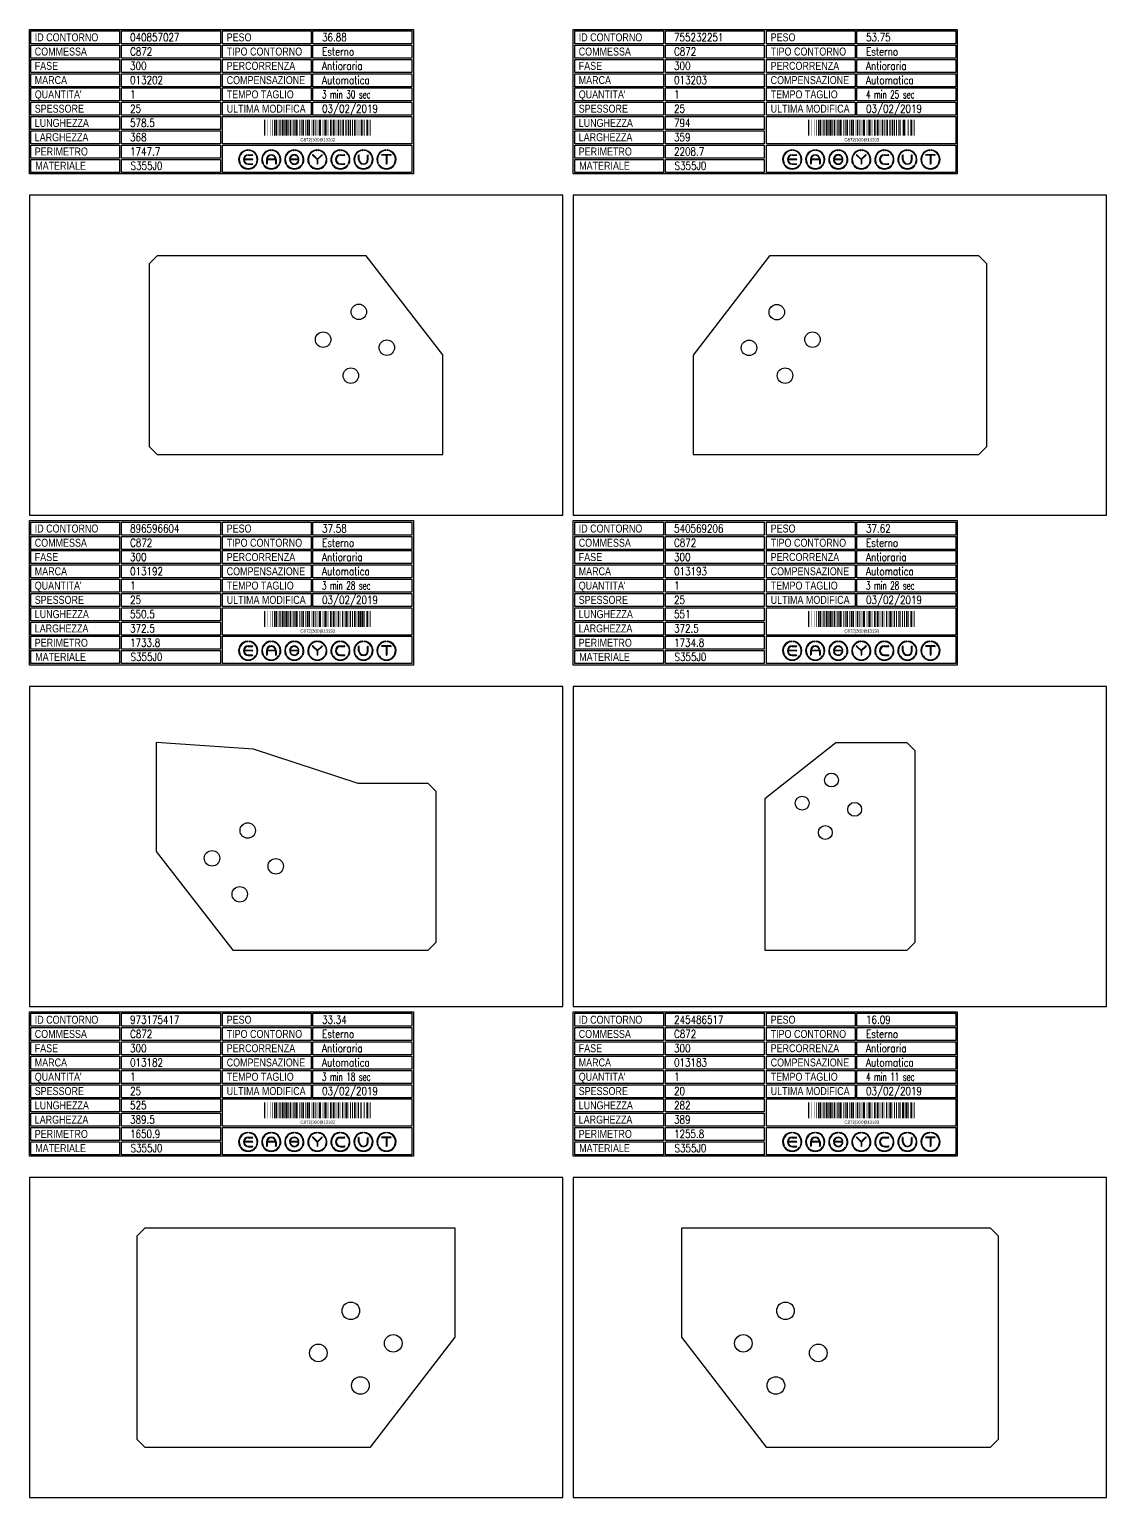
# Model space of a CAD drawing. Header units: millimetres. Extents: x 10000 to 53102, y 10000 to 35064.
# Drawn here: x 15100 to 17120, y 23412 to 26165 of the extents above; entities that cross this region are included whole.
import ezdxf
from ezdxf.enums import TextEntityAlignment as Align

# ---------------------------------------------------------------- set-up
doc = ezdxf.new("R2010")
doc.units = ezdxf.units.MM
doc.styles.add('EasyCutStyle', font='romans.shx', dxfattribs={"width": 0.8})
doc.styles.add('EasyCutStyle1', font='arial.ttf', dxfattribs={"width": 0.8})

# ---------------------------------------------------------------- blocks, each defined once
blk = doc.blocks.new('BlockShape01')
at = {"color": 253}
blk.add_lwpolyline([(0, 0), (720, 0), (720, -271), (0, -271)], close=True, dxfattribs=at)
at = {"color": 2}
for points in [[(3, -2.9), (169.3, -2.9), (169.3, -27.3), (3, -27.3)], [(3, -2.9), (169.3, -2.9), (169.3, -27.3), (3, -27.3)], [(361.9, -2.9), (528.3, -2.9), (528.3, -27.3), (361.9, -27.3)], [(3, -29.6), (169.3, -29.6), (169.3, -54), (3, -54)], [(361.9, -29.6), (528.3, -29.6), (528.3, -54), (361.9, -54)], [(3, -56.4), (169.3, -56.4), (169.3, -80.8), (3, -80.8)], [(361.9, -56.4), (528.3, -56.4), (528.3, -80.8), (361.9, -80.8)], [(3, -83.1), (169.3, -83.1), (169.3, -107.6), (3, -107.6)], [(3, -109.9), (169.3, -109.9), (169.3, -134.3), (3, -134.3)], [(361.9, -83.1), (528.3, -83.1), (528.3, -107.6), (361.9, -107.6)], [(361.9, -109.9), (528.3, -109.9), (528.3, -134.3), (361.9, -134.3)], [(3, -136.7), (169.3, -136.7), (169.3, -161.1), (3, -161.1)], [(361.9, -136.7), (528.3, -136.7), (528.3, -161.1), (361.9, -161.1)], [(3, -163.4), (169.3, -163.4), (169.3, -187.9), (3, -187.9)], [(3, -190.2), (169.3, -190.2), (169.3, -214.6), (3, -214.6)], [(3, -217), (169.3, -217), (169.3, -241.4), (3, -241.4)], [(3, -243.7), (169.3, -243.7), (169.3, -268.1), (3, -268.1)]]:
    blk.add_lwpolyline(points, close=True, dxfattribs=at)
at = {"color": 1}
for points in [[(172.7, -2.9), (358.1, -2.9), (358.1, -27.3), (172.7, -27.3)], [(531.6, -2.9), (717, -2.9), (717, -27.3), (531.6, -27.3)], [(172.7, -29.6), (358.1, -29.6), (358.1, -54), (172.7, -54)], [(531.6, -29.6), (717, -29.6), (717, -54), (531.6, -54)], [(172.7, -56.4), (358.1, -56.4), (358.1, -80.8), (172.7, -80.8)], [(531.6, -56.4), (717, -56.4), (717, -80.8), (531.6, -80.8)], [(172.7, -83.1), (358.1, -83.1), (358.1, -107.6), (172.7, -107.6)], [(172.7, -109.9), (358.1, -109.9), (358.1, -134.3), (172.7, -134.3)], [(531.6, -83.1), (717, -83.1), (717, -107.6), (531.6, -107.6)], [(531.6, -109.9), (717, -109.9), (717, -134.3), (531.6, -134.3)], [(172.7, -136.7), (358.1, -136.7), (358.1, -161.1), (172.7, -161.1)], [(531.6, -136.7), (717, -136.7), (717, -161.1), (531.6, -161.1)], [(172.7, -163.4), (358.1, -163.4), (358.1, -187.9), (172.7, -187.9)], [(361.9, -163.4), (717, -163.4), (717, -214.6), (361.9, -214.6)], [(172.7, -190.2), (358.1, -190.2), (358.1, -214.6), (172.7, -214.6)], [(172.7, -217), (358.1, -217), (358.1, -241.4), (172.7, -241.4)], [(361.9, -217), (717, -217), (717, -268.1), (361.9, -268.1)], [(172.7, -243.7), (358.1, -243.7), (358.1, -268.1), (172.7, -268.1)]]:
    blk.add_lwpolyline(points, close=True, dxfattribs=at)
at = {"color": 161, "style": 'EasyCutStyle1', "width": 0.8}
for s, p in [('ID CONTORNO', (10.1, -22.4)), ('PESO', (370, -22.4)), ('COMMESSA', (10.1, -49.1)), ('TIPO CONTORNO', (370, -49.1)), ('FASE', (10.1, -75.9)), ('PERCORRENZA', (370, -75.9)), ('MARCA', (10.1, -102.6)), ('COMPENSAZIONE', (370, -102.6)), ("QUANTITA'", (10.1, -129.4)), ('TEMPO TAGLIO', (370, -129.4)), ('SPESSORE', (10.1, -156.2)), ('ULTIMA MODIFICA', (370, -156.2)), ('LUNGHEZZA', (10.1, -182.9)), ('LARGHEZZA', (10.1, -209.7)), ('PERIMETRO', (10.1, -236.5)), ('MATERIALE', (11, -263.2))]:
    blk.add_text(s, height=15, dxfattribs=at).set_placement(p)
at = {"style": 'EasyCutStyle'}
for tag, p, width in [('IDSHAPE', (188.9, -22.4), 0.8), ('WEIGTHSHAPE', (548.8, -22.4), 0.8), ('ORDERSHAPE', (188.9, -49.1), 0.8), ('TYPESHAPE', (548.8, -49.1), 0.8), ('PHASESHAPE', (188.9, -75.9), 0.8), ('JOUSHAPE', (548.8, -75.9), 0.8), ('MKSHAPE', (188.9, -102.6), 0.8), ('COMPSHAPE', (548.8, -102.6), 0.8), ('QTASHAPE', (188.9, -129.4), 0.8), ('TIMECUTSHAPE', (548.8, -129.4), 0.65), ('TKSHAPE', (188.9, -156.2), 0.8), ('LASTMODIFYSHAPE', (548.8, -156.2), 0.8), ('LENGTHSHAPE', (188.9, -182.9), 0.8), ('HEIGHTSHAPE', (188.9, -209.7), 0.8), ('PERIMETERSHAPE', (188.9, -236.5), 0.8), ('MATSHAPE', (189.8, -263.2), 0.8)]:
    blk.add_attdef(tag, p, '', height=15, dxfattribs=dict(at, width=width))
blk = doc.blocks.new('Logo')
for color, points in [(140, [(-144.9, -7.2, -1), (-145.9, -7.6, -0.520567), (-131.2, 17.9, -1), (-131.1, 16.9, 0.520567)]), (256, [(-121.7, 0.5), (-137.5, 0.5, -0.394366), (-129.6, 7.9), (-121.7, 7.9, 1), (-121.7, 9), (-129.6, 9, 1), (-129.6, -9), (-121.7, -9, 1), (-121.7, -7.9), (-129.6, -7.9, -0.394366), (-137.5, -0.5), (-121.7, -0.5, 1)]), (140, [(-114.3, -7.2, 1), (-113.3, -7.6, 0.520567), (-128, 17.9, 0.916853), (-128.2, 16.9, 0.043377), (-128.1, 16.9, -0.520567)]), (140, [(-101.7, -7.2, -1), (-102.7, -7.6, -0.520567), (-88, 17.9, -1), (-87.9, 16.9, 0.520567)]), (140, [(-71.1, -7.2, 1), (-70.1, -7.6, 0.520567), (-84.8, 17.9, 1), (-84.9, 16.9, -0.520567)]), (140, [(-58.5, -7.2, -1), (-59.5, -7.6, -0.520567), (-44.8, 17.9, -1), (-44.7, 16.9, 0.520567)]), (256, [(-36.6, -0.5, -0.486114), (-35.5, -1.9, -0.776377), (-50.9, -2, 1), (-51.9, -2.3, 0.776377), (-34.5, -2.1, 0.486114), (-36.6, 0.5), (-49.8, 0.5, -0.486114), (-50.9, 1.9, -0.776377), (-35.5, 2, 1), (-34.5, 2.3, 0.776377), (-51.9, 2.1, 0.486114), (-49.8, -0.5)]), (140, [(-27.9, -7.2, 1), (-26.9, -7.6, 0.520567), (-41.6, 17.9, 1), (-41.7, 16.9, -0.520567)]), (140, [(-15.3, -7.2, -1), (-16.3, -7.6, -0.520567), (-1.6, 17.9, -1), (-1.5, 16.9, 0.520567)]), (256, [(0, 0.8), (-8.1, 8.8, 1), (-8.8, 8.1), (-0.5, -0.2), (-0.5, -7.9, 1), (0.5, -7.9), (0.5, -0.2), (8.8, 8.1, 1), (8.1, 8.8)]), (140, [(15.3, -7.2, 1), (16.3, -7.6, 0.520567), (1.6, 17.9, 1), (1.5, 16.9, -0.520567)]), (140, [(27.9, -7.2, -1), (26.9, -7.6, -0.520567), (41.6, 17.9, -1), (41.7, 16.9, 0.520567)]), (256, [(43.2, -9), (51.1, -9, 1), (51.1, -7.9), (43.2, -7.9, -1), (43.2, 7.9), (51.1, 7.9, 1), (51.1, 9), (43.2, 9, 1)]), (140, [(58.5, -7.2, 1), (59.5, -7.6, 0.520567), (44.8, 17.9, 1), (44.7, 16.9, -0.520567)]), (140, [(71.1, -7.2, -1), (70.1, -7.6, -0.520567), (84.8, 17.9, -1), (84.9, 16.9, 0.520567)]), (256, [(78.5, 0), (78.5, 7.9, 1), (77.4, 7.9), (77.4, 0, 1), (95.4, 0), (95.4, 7.9, 1), (94.3, 7.9), (94.3, 0, -1)]), (140, [(101.7, -7.2, 1), (102.7, -7.6, 0.520567), (88, 17.9, 1), (87.9, 16.9, -0.520567)]), (140, [(114.3, -7.2, -1), (113.3, -7.6, -0.520567), (128, 17.9, -1), (128.1, 16.9, 0.520567)]), (256, [(121.1, 9, 1), (121.1, 7.9), (129.1, 7.9), (129.1, -7.9, 1), (130.1, -7.9), (130.1, 7.9), (138.1, 7.9, 1), (138.1, 9)]), (140, [(144.9, -7.2, 1), (145.9, -7.6, 0.520567), (131.2, 17.9, 1), (131.1, 16.9, -0.520567)]), (140, [(-114.9, -10.3, 1), (-115.7, -9.7, -0.520567), (-143.5, -9.7, 1), (-144.3, -10.3, 0.520567)]), (140, [(-71.7, -10.3, 1), (-72.5, -9.7, -0.520567), (-100.3, -9.7, 1), (-101.1, -10.3, 0.520567)]), (140, [(-28.5, -10.3, 1), (-29.3, -9.7, -0.520567), (-57.1, -9.7, 1), (-57.9, -10.3, 0.520567)]), (140, [(14.7, -10.3, 1), (13.9, -9.7, -0.520567), (-13.9, -9.7, 1), (-14.7, -10.3, 0.520567)]), (140, [(57.9, -10.3, 1), (57.1, -9.7, -0.520567), (29.3, -9.7, 1), (28.5, -10.3, 0.520567)]), (140, [(101.1, -10.3, 1), (100.3, -9.7, -0.520567), (72.5, -9.7, 1), (71.7, -10.3, 0.520567)]), (140, [(144.3, -10.3, 1), (143.5, -9.7, -0.520567), (115.7, -9.7, 1), (114.9, -10.3, 0.520567)])]:
    blk.add_hatch(color=color).paths.add_polyline_path(points)
h = blk.add_hatch(color=256)
h.paths.add_polyline_path([(-78.5, -0.5), (-78.5, -7.9, 1), (-77.4, -7.9), (-77.4, 0, 1), (-95.4, 0), (-95.4, -7.9, 1), (-94.3, -7.9), (-94.3, -0.5)])
h.paths.add_polyline_path([(-94.3, 0.5, -0.933992), (-78.5, 0.5)], flags=16)
for p, q in [((-121.7, 0.5), (-137.5, 0.5)), ((-129.6, 9), (-121.7, 9)), ((-129.6, 7.9), (-121.7, 7.9)), ((-95.4, 0), (-95.4, -7.9)), ((-78.5, 0.5), (-94.3, 0.5)), ((-77.4, 0), (-77.4, -7.9)), ((-36.6, 0.5), (-49.8, 0.5)), ((-0.5, -0.2), (-8.8, 8.1)), ((0, 0.8), (-8.1, 8.8)), ((0, 0.8), (8.1, 8.8)), ((0.5, -0.2), (8.8, 8.1)), ((43.2, 9), (51.1, 9)), ((43.2, 7.9), (51.1, 7.9)), ((77.4, 0), (77.4, 7.9)), ((78.5, 0), (78.5, 7.9)), ((94.3, 0), (94.3, 7.9)), ((95.4, 0), (95.4, 7.9)), ((138.1, 9), (121.1, 9)), ((129.1, 7.9), (121.1, 7.9)), ((129.1, 7.9), (129.1, -7.9)), ((130.1, 7.9), (130.1, -7.9)), ((138.1, 7.9), (130.1, 7.9)), ((-121.7, -0.5), (-137.5, -0.5)), ((-129.6, -7.9), (-121.7, -7.9)), ((-129.6, -9), (-121.7, -9)), ((-94.3, -0.5), (-94.3, -7.9)), ((-78.5, -0.5), (-94.3, -0.5)), ((-78.5, -0.5), (-78.5, -7.9)), ((-36.6, -0.5), (-49.8, -0.5)), ((-0.5, -0.2), (-0.5, -7.9)), ((0.5, -0.2), (0.5, -7.9)), ((43.2, -7.9), (51.1, -7.9)), ((43.2, -9), (51.1, -9))]:
    blk.add_line(p, q)
at = {"color": 140}
for centre, radius, start, end in [((-129.6, 0), 18, 95, 205), ((-129.6, 0), 16.9, 95, 205), ((-131.1, 17.4), 0.54, 275, 95), ((-128.1, 17.4), 0.54, 85, 265), ((-129.6, 0), 16.9, 335, 85), ((-129.6, 0), 18, 335, 85), ((-86.4, 0), 18, 95, 205), ((-86.4, 0), 16.9, 95, 205), ((-87.9, 17.4), 0.54, 275, 95), ((-84.9, 17.4), 0.54, 85, 265), ((-86.4, 0), 16.9, 335, 85), ((-86.4, 0), 18, 335, 85), ((-43.2, 0), 18, 95, 205), ((-43.2, 0), 16.9, 95, 205), ((-44.7, 17.4), 0.54, 275, 95), ((-41.7, 17.4), 0.54, 85, 265), ((-43.2, 0), 16.9, 335, 85), ((-43.2, 0), 18, 335, 85), ((0, 0), 18, 95, 205), ((0, 0), 16.9, 95, 205), ((-1.5, 17.4), 0.54, 275, 95), ((1.5, 17.4), 0.54, 85, 265), ((0, 0), 16.9, 335, 85), ((0, 0), 18, 335, 85), ((43.2, 0), 18, 95, 205), ((43.2, 0), 16.9, 95, 205), ((41.7, 17.4), 0.54, 275, 95), ((44.7, 17.4), 0.54, 85, 265), ((43.2, 0), 16.9, 335, 85), ((43.2, 0), 18, 335, 85), ((86.4, 0), 18, 95, 205), ((86.4, 0), 16.9, 95, 205), ((84.9, 17.4), 0.54, 275, 95), ((87.9, 17.4), 0.54, 85, 265), ((86.4, 0), 16.9, 335, 85), ((86.4, 0), 18, 335, 85), ((129.6, 0), 18, 95, 205), ((129.6, 0), 16.9, 95, 205), ((128.1, 17.4), 0.54, 275, 95), ((131.1, 17.4), 0.54, 85, 265), ((129.6, 0), 16.9, 335, 85), ((129.6, 0), 18, 335, 85), ((-145.4, -7.4), 0.54, 205, 25), ((-143.9, -10), 0.54, 35, 215), ((-129.6, 0), 18, 215, 325), ((-129.6, 0), 16.9, 215, 325), ((-115.3, -10), 0.54, 325, 145), ((-113.8, -7.4), 0.54, 155, 335), ((-102.2, -7.4), 0.54, 205, 25), ((-100.7, -10), 0.54, 35, 215), ((-86.4, 0), 18, 215, 325), ((-86.4, 0), 16.9, 215, 325), ((-72.1, -10), 0.54, 325, 145), ((-70.6, -7.4), 0.54, 155, 335), ((-59, -7.4), 0.54, 205, 25), ((-57.5, -10), 0.54, 35, 215), ((-43.2, 0), 18, 215, 325), ((-43.2, 0), 16.9, 215, 325), ((-28.9, -10), 0.54, 325, 145), ((-27.4, -7.4), 0.54, 155, 335), ((-15.8, -7.4), 0.54, 205, 25), ((-14.3, -10), 0.54, 35, 215), ((0, 0), 18, 215, 325), ((0, 0), 16.9, 215, 325), ((14.3, -10), 0.54, 325, 145), ((15.8, -7.4), 0.54, 155, 335), ((27.4, -7.4), 0.54, 205, 25), ((28.9, -10), 0.54, 35, 215), ((43.2, 0), 18, 215, 325), ((43.2, 0), 16.9, 215, 325), ((57.5, -10), 0.54, 325, 145), ((59, -7.4), 0.54, 155, 335), ((70.6, -7.4), 0.54, 205, 25), ((72.1, -10), 0.54, 35, 215), ((86.4, 0), 18, 215, 325), ((86.4, 0), 16.9, 215, 325), ((100.7, -10), 0.54, 325, 145), ((102.2, -7.4), 0.54, 155, 335), ((113.8, -7.4), 0.54, 205, 25), ((115.3, -10), 0.54, 35, 215), ((129.6, 0), 18, 215, 325), ((129.6, 0), 16.9, 215, 325), ((143.9, -10), 0.54, 325, 145), ((145.4, -7.4), 0.54, 155, 335)]:
    blk.add_arc(centre, radius, start, end, dxfattribs=at)
for centre, radius, start, end in [((-129.6, 0), 9, 90, 270), ((-129.6, 0), 7.92, 90, 176.0904), ((-121.7, 8.5), 0.54, 270, 90), ((-121.7, 0), 0.54, 270, 90), ((-86.4, 0), 9, 0, 180), ((-86.4, 0), 7.92, 3.9096, 176.0904), ((-49.8, 1.6), 2.16, 166.2998, 270), ((-43.2, 0), 9, 15, 166.2998), ((-43.2, 0), 7.92, 15, 166.2998), ((-49.8, 1.6), 1.08, 166.2998, 270), ((-36.6, -1.6), 2.16, 346.2998, 90), ((-35, 2.2), 0.54, 195, 15), ((-8.5, 8.5), 0.54, 45, 225), ((8.5, 8.5), 0.54, 315, 135), ((43.2, 0), 9, 90, 270), ((43.2, 0), 7.92, 90, 270), ((51.1, 8.5), 0.54, 270, 90), ((77.9, 7.9), 0.54, 0, 180), ((86.4, 0), 9, 180, 0), ((86.4, 0), 7.92, 180, 0), ((94.9, 7.9), 0.54, 0, 180), ((121.1, 8.5), 0.54, 90, 270), ((138.1, 8.5), 0.54, 270, 90), ((-129.6, 0), 7.92, 183.9096, 270), ((-121.7, -8.5), 0.54, 270, 90), ((-94.9, -7.9), 0.54, 180, 0), ((-77.9, -7.9), 0.54, 180, 0), ((-51.4, -2.2), 0.54, 15, 195), ((-43.2, 0), 9, 195, 346.2998), ((-43.2, 0), 7.92, 195, 346.2998), ((-36.6, -1.6), 1.08, 346.2998, 90), ((0, -7.9), 0.54, 180, 0), ((51.1, -8.5), 0.54, 270, 90), ((129.6, -7.9), 0.54, 180, 0)]:
    blk.add_arc(centre, radius, start, end)
blk = doc.blocks.new('973175417_128', base_point=(302.5, -325.25))
at = {"linetype": 'Continuous'}
for points, const_width in [([(303.5, -325.25), (303.5, -295.25)], 2), ([(306, -325.25), (306, -295.25)], 1), ([(309, -325.25), (309, -295.25)], 1), ([(314, -325.25), (314, -295.25)], 1), ([(318, -325.25), (318, -295.25)], 1), ([(322.5, -325.25), (322.5, -295.25)], 2), ([(326, -325.25), (326, -295.25)], 3), ([(329, -325.25), (329, -295.25)], 1), ([(332.5, -325.25), (332.5, -295.25)], 2), ([(337, -325.25), (337, -295.25)], 3), ([(340.5, -325.25), (340.5, -295.25)], 2), ([(344, -325.25), (344, -295.25)], 3), ([(347.5, -325.25), (347.5, -295.25)], 2), ([(352, -325.25), (352, -295.25)], 3), ([(356, -325.25), (356, -295.25)], 1), ([(358, -325.25), (358, -295.25)], 1), ([(360, -325.25), (360, -295.25)], 1), ([(363.5, -325.25), (363.5, -295.25)], 4), ([(369.5, -325.25), (369.5, -295.25)], 2), ([(373, -325.25), (373, -295.25)], 1), ([(376, -325.25), (376, -295.25)], 3), ([(380, -325.25), (380, -295.25)], 1), ([(384, -325.25), (384, -295.25)], 3), ([(387.5, -325.25), (387.5, -295.25)], 2), ([(391, -325.25), (391, -295.25)], 1), ([(395, -325.25), (395, -295.25)], 3), ([(398.5, -325.25), (398.5, -295.25)], 2), ([(402, -325.25), (402, -295.25)], 1), ([(404, -325.25), (404, -295.25)], 1), ([(407.5, -325.25), (407.5, -295.25)], 4), ([(413, -325.25), (413, -295.25)], 1), ([(417, -325.25), (417, -295.25)], 3), ([(420.5, -325.25), (420.5, -295.25)], 2), ([(424, -325.25), (424, -295.25)], 1), ([(428, -325.25), (428, -295.25)], 3), ([(432.5, -325.25), (432.5, -295.25)], 2), ([(435.5, -325.25), (435.5, -295.25)], 2), ([(439, -325.25), (439, -295.25)], 1), ([(442, -325.25), (442, -295.25)], 3), ([(446, -325.25), (446, -295.25)], 1), ([(450, -325.25), (450, -295.25)], 3), ([(454.5, -325.25), (454.5, -295.25)], 2), ([(458, -325.25), (458, -295.25)], 3), ([(461, -325.25), (461, -295.25)], 1), ([(464.5, -325.25), (464.5, -295.25)], 2), ([(468.5, -325.25), (468.5, -295.25)], 2), ([(473, -325.25), (473, -295.25)], 3), ([(477, -325.25), (477, -295.25)], 1), ([(479.5, -325.25), (479.5, -295.25)], 2), ([(483, -325.25), (483, -295.25)], 1), ([(485, -325.25), (485, -295.25)], 1), ([(490.5, -325.25), (490.5, -295.25)], 2), ([(496, -325.25), (496, -295.25)], 3), ([(499, -325.25), (499, -295.25)], 1), ([(501.5, -325.25), (501.5, -295.25)], 2)]:
    blk.add_lwpolyline(points, dxfattribs=dict(at, const_width=const_width))
blk.add_text('C872|300|013182', height=6).set_placement((403.5, -335.75), align=Align.CENTER)
blk = doc.blocks.new('245486517_128', base_point=(181, -325.5))
at = {"linetype": 'Continuous'}
for points, const_width in [([(182, -325.5), (182, -295.5)], 2), ([(184.5, -325.5), (184.5, -295.5)], 1), ([(187.5, -325.5), (187.5, -295.5)], 1), ([(192.5, -325.5), (192.5, -295.5)], 1), ([(196.5, -325.5), (196.5, -295.5)], 1), ([(201, -325.5), (201, -295.5)], 2), ([(204.5, -325.5), (204.5, -295.5)], 3), ([(207.5, -325.5), (207.5, -295.5)], 1), ([(211, -325.5), (211, -295.5)], 2), ([(215.5, -325.5), (215.5, -295.5)], 3), ([(219, -325.5), (219, -295.5)], 2), ([(222.5, -325.5), (222.5, -295.5)], 3), ([(226, -325.5), (226, -295.5)], 2), ([(230.5, -325.5), (230.5, -295.5)], 3), ([(234.5, -325.5), (234.5, -295.5)], 1), ([(236.5, -325.5), (236.5, -295.5)], 1), ([(238.5, -325.5), (238.5, -295.5)], 1), ([(242, -325.5), (242, -295.5)], 4), ([(248, -325.5), (248, -295.5)], 2), ([(251.5, -325.5), (251.5, -295.5)], 1), ([(254.5, -325.5), (254.5, -295.5)], 3), ([(258.5, -325.5), (258.5, -295.5)], 1), ([(262.5, -325.5), (262.5, -295.5)], 3), ([(266, -325.5), (266, -295.5)], 2), ([(269.5, -325.5), (269.5, -295.5)], 1), ([(273.5, -325.5), (273.5, -295.5)], 3), ([(277, -325.5), (277, -295.5)], 2), ([(280.5, -325.5), (280.5, -295.5)], 1), ([(282.5, -325.5), (282.5, -295.5)], 1), ([(286, -325.5), (286, -295.5)], 4), ([(291.5, -325.5), (291.5, -295.5)], 1), ([(295.5, -325.5), (295.5, -295.5)], 3), ([(299, -325.5), (299, -295.5)], 2), ([(302.5, -325.5), (302.5, -295.5)], 1), ([(306.5, -325.5), (306.5, -295.5)], 3), ([(311, -325.5), (311, -295.5)], 2), ([(314, -325.5), (314, -295.5)], 2), ([(317.5, -325.5), (317.5, -295.5)], 1), ([(320.5, -325.5), (320.5, -295.5)], 3), ([(324.5, -325.5), (324.5, -295.5)], 1), ([(328.5, -325.5), (328.5, -295.5)], 3), ([(333, -325.5), (333, -295.5)], 2), ([(336.5, -325.5), (336.5, -295.5)], 3), ([(339.5, -325.5), (339.5, -295.5)], 1), ([(343, -325.5), (343, -295.5)], 2), ([(347, -325.5), (347, -295.5)], 2), ([(350.5, -325.5), (350.5, -295.5)], 1), ([(353.5, -325.5), (353.5, -295.5)], 3), ([(359, -325.5), (359, -295.5)], 4), ([(363, -325.5), (363, -295.5)], 2), ([(366, -325.5), (366, -295.5)], 2), ([(369, -325.5), (369, -295.5)], 2), ([(374.5, -325.5), (374.5, -295.5)], 3), ([(377.5, -325.5), (377.5, -295.5)], 1), ([(380, -325.5), (380, -295.5)], 2)]:
    blk.add_lwpolyline(points, dxfattribs=dict(at, const_width=const_width))
blk.add_text('C872|300|013183', height=6).set_placement((282, -336), align=Align.CENTER)
blk = doc.blocks.new('896596604_128', base_point=(315.25, -333.75))
at = {"linetype": 'Continuous'}
for points, const_width in [([(316.25, -333.75), (316.25, -303.75)], 2), ([(335.25, -333.75), (335.25, -303.75)], 2), ([(338.75, -333.75), (338.75, -303.75)], 3), ([(345.25, -333.75), (345.25, -303.75)], 2), ([(349.75, -333.75), (349.75, -303.75)], 3), ([(353.25, -333.75), (353.25, -303.75)], 2), ([(356.75, -333.75), (356.75, -303.75)], 3), ([(360.25, -333.75), (360.25, -303.75)], 2), ([(364.75, -333.75), (364.75, -303.75)], 3), ([(376.25, -333.75), (376.25, -303.75)], 4), ([(382.25, -333.75), (382.25, -303.75)], 2), ([(388.75, -333.75), (388.75, -303.75)], 3), ([(396.75, -333.75), (396.75, -303.75)], 3), ([(400.25, -333.75), (400.25, -303.75)], 2), ([(407.75, -333.75), (407.75, -303.75)], 3), ([(411.25, -333.75), (411.25, -303.75)], 2), ([(420.25, -333.75), (420.25, -303.75)], 4), ([(429.75, -333.75), (429.75, -303.75)], 3), ([(433.25, -333.75), (433.25, -303.75)], 2), ([(440.75, -333.75), (440.75, -303.75)], 3), ([(445.25, -333.75), (445.25, -303.75)], 2), ([(448.25, -333.75), (448.25, -303.75)], 2), ([(454.75, -333.75), (454.75, -303.75)], 3), ([(462.75, -333.75), (462.75, -303.75)], 3), ([(467.25, -333.75), (467.25, -303.75)], 2), ([(470.75, -333.75), (470.75, -303.75)], 3), ([(477.25, -333.75), (477.25, -303.75)], 2), ([(481.25, -333.75), (481.25, -303.75)], 2), ([(485.75, -333.75), (485.75, -303.75)], 3), ([(492.25, -333.75), (492.25, -303.75)], 2), ([(496.25, -333.75), (496.25, -303.75)], 4), ([(500.25, -333.75), (500.25, -303.75)], 2), ([(503.25, -333.75), (503.25, -303.75)], 2), ([(508.75, -333.75), (508.75, -303.75)], 3), ([(514.25, -333.75), (514.25, -303.75)], 2), ([(318.75, -333.75), (318.75, -303.75)], 1), ([(321.75, -333.75), (321.75, -303.75)], 1), ([(326.75, -333.75), (326.75, -303.75)], 1), ([(330.75, -333.75), (330.75, -303.75)], 1), ([(341.75, -333.75), (341.75, -303.75)], 1), ([(368.75, -333.75), (368.75, -303.75)], 1), ([(370.75, -333.75), (370.75, -303.75)], 1), ([(372.75, -333.75), (372.75, -303.75)], 1), ([(385.75, -333.75), (385.75, -303.75)], 1), ([(392.75, -333.75), (392.75, -303.75)], 1), ([(403.75, -333.75), (403.75, -303.75)], 1), ([(414.75, -333.75), (414.75, -303.75)], 1), ([(416.75, -333.75), (416.75, -303.75)], 1), ([(425.75, -333.75), (425.75, -303.75)], 1), ([(436.75, -333.75), (436.75, -303.75)], 1), ([(451.75, -333.75), (451.75, -303.75)], 1), ([(458.75, -333.75), (458.75, -303.75)], 1), ([(474.75, -333.75), (474.75, -303.75)], 1), ([(489.75, -333.75), (489.75, -303.75)], 1), ([(511.75, -333.75), (511.75, -303.75)], 1)]:
    blk.add_lwpolyline(points, dxfattribs=dict(at, const_width=const_width))
blk.add_text('C872|300|013192', height=6).set_placement((416.25, -344.25), align=Align.CENTER)
blk = doc.blocks.new('540569206_128', base_point=(315.5, -333.75))
at = {"linetype": 'Continuous'}
for points, const_width in [([(316.5, -333.75), (316.5, -303.75)], 2), ([(335.5, -333.75), (335.5, -303.75)], 2), ([(339, -333.75), (339, -303.75)], 3), ([(345.5, -333.75), (345.5, -303.75)], 2), ([(350, -333.75), (350, -303.75)], 3), ([(353.5, -333.75), (353.5, -303.75)], 2), ([(357, -333.75), (357, -303.75)], 3), ([(360.5, -333.75), (360.5, -303.75)], 2), ([(365, -333.75), (365, -303.75)], 3), ([(376.5, -333.75), (376.5, -303.75)], 4), ([(382.5, -333.75), (382.5, -303.75)], 2), ([(389, -333.75), (389, -303.75)], 3), ([(397, -333.75), (397, -303.75)], 3), ([(400.5, -333.75), (400.5, -303.75)], 2), ([(408, -333.75), (408, -303.75)], 3), ([(411.5, -333.75), (411.5, -303.75)], 2), ([(420.5, -333.75), (420.5, -303.75)], 4), ([(430, -333.75), (430, -303.75)], 3), ([(433.5, -333.75), (433.5, -303.75)], 2), ([(441, -333.75), (441, -303.75)], 3), ([(445.5, -333.75), (445.5, -303.75)], 2), ([(448.5, -333.75), (448.5, -303.75)], 2), ([(455, -333.75), (455, -303.75)], 3), ([(463, -333.75), (463, -303.75)], 3), ([(467.5, -333.75), (467.5, -303.75)], 2), ([(471, -333.75), (471, -303.75)], 3), ([(477.5, -333.75), (477.5, -303.75)], 2), ([(481.5, -333.75), (481.5, -303.75)], 2), ([(488, -333.75), (488, -303.75)], 3), ([(492.5, -333.75), (492.5, -303.75)], 2), ([(496.5, -333.75), (496.5, -303.75)], 2), ([(500.5, -333.75), (500.5, -303.75)], 2), ([(503.5, -333.75), (503.5, -303.75)], 2), ([(509, -333.75), (509, -303.75)], 3), ([(514.5, -333.75), (514.5, -303.75)], 2), ([(319, -333.75), (319, -303.75)], 1), ([(322, -333.75), (322, -303.75)], 1), ([(327, -333.75), (327, -303.75)], 1), ([(331, -333.75), (331, -303.75)], 1), ([(342, -333.75), (342, -303.75)], 1), ([(369, -333.75), (369, -303.75)], 1), ([(371, -333.75), (371, -303.75)], 1), ([(373, -333.75), (373, -303.75)], 1), ([(386, -333.75), (386, -303.75)], 1), ([(393, -333.75), (393, -303.75)], 1), ([(404, -333.75), (404, -303.75)], 1), ([(415, -333.75), (415, -303.75)], 1), ([(417, -333.75), (417, -303.75)], 1), ([(426, -333.75), (426, -303.75)], 1), ([(437, -333.75), (437, -303.75)], 1), ([(452, -333.75), (452, -303.75)], 1), ([(459, -333.75), (459, -303.75)], 1), ([(475, -333.75), (475, -303.75)], 1), ([(485, -333.75), (485, -303.75)], 1), ([(512, -333.75), (512, -303.75)], 1)]:
    blk.add_lwpolyline(points, dxfattribs=dict(at, const_width=const_width))
blk.add_text('C872|300|013193', height=6).set_placement((416.5, -344.25), align=Align.CENTER)
blk = doc.blocks.new('040857027_128', base_point=(329.25, -336))
at = {"linetype": 'Continuous'}
for points, const_width in [([(330.25, -336), (330.25, -306)], 2), ([(332.75, -336), (332.75, -306)], 1), ([(335.75, -336), (335.75, -306)], 1), ([(340.75, -336), (340.75, -306)], 1), ([(344.75, -336), (344.75, -306)], 1), ([(349.25, -336), (349.25, -306)], 2), ([(352.75, -336), (352.75, -306)], 3), ([(355.75, -336), (355.75, -306)], 1), ([(359.25, -336), (359.25, -306)], 2), ([(363.75, -336), (363.75, -306)], 3), ([(367.25, -336), (367.25, -306)], 2), ([(370.75, -336), (370.75, -306)], 3), ([(374.25, -336), (374.25, -306)], 2), ([(378.75, -336), (378.75, -306)], 3), ([(382.75, -336), (382.75, -306)], 1), ([(384.75, -336), (384.75, -306)], 1), ([(386.75, -336), (386.75, -306)], 1), ([(390.25, -336), (390.25, -306)], 4), ([(396.25, -336), (396.25, -306)], 2), ([(399.75, -336), (399.75, -306)], 1), ([(402.75, -336), (402.75, -306)], 3), ([(406.75, -336), (406.75, -306)], 1), ([(410.75, -336), (410.75, -306)], 3), ([(414.25, -336), (414.25, -306)], 2), ([(417.75, -336), (417.75, -306)], 1), ([(421.75, -336), (421.75, -306)], 3), ([(425.25, -336), (425.25, -306)], 2), ([(428.75, -336), (428.75, -306)], 1), ([(430.75, -336), (430.75, -306)], 1), ([(434.25, -336), (434.25, -306)], 4), ([(439.75, -336), (439.75, -306)], 1), ([(443.75, -336), (443.75, -306)], 3), ([(447.25, -336), (447.25, -306)], 2), ([(450.75, -336), (450.75, -306)], 1), ([(454.75, -336), (454.75, -306)], 3), ([(459.25, -336), (459.25, -306)], 2), ([(462.25, -336), (462.25, -306)], 2), ([(465.75, -336), (465.75, -306)], 1), ([(468.75, -336), (468.75, -306)], 3), ([(473.25, -336), (473.25, -306)], 2), ([(477.75, -336), (477.75, -306)], 3), ([(481.75, -336), (481.75, -306)], 1), ([(483.75, -336), (483.75, -306)], 1), ([(487.75, -336), (487.75, -306)], 3), ([(491.25, -336), (491.25, -306)], 2), ([(495.25, -336), (495.25, -306)], 2), ([(499.75, -336), (499.75, -306)], 3), ([(503.75, -336), (503.75, -306)], 1), ([(505.75, -336), (505.75, -306)], 1), ([(507.75, -336), (507.75, -306)], 1), ([(512.25, -336), (512.25, -306)], 4), ([(517.25, -336), (517.25, -306)], 2), ([(522.75, -336), (522.75, -306)], 3), ([(525.75, -336), (525.75, -306)], 1), ([(528.25, -336), (528.25, -306)], 2)]:
    blk.add_lwpolyline(points, dxfattribs=dict(at, const_width=const_width))
blk.add_text('C872|300|013202', height=6).set_placement((430.25, -346.5), align=Align.CENTER)
blk = doc.blocks.new('755232251_128', base_point=(437, -340.5))
at = {"linetype": 'Continuous'}
for points, const_width in [([(438, -340.5), (438, -310.5)], 2), ([(440.5, -340.5), (440.5, -310.5)], 1), ([(443.5, -340.5), (443.5, -310.5)], 1), ([(448.5, -340.5), (448.5, -310.5)], 1), ([(452.5, -340.5), (452.5, -310.5)], 1), ([(457, -340.5), (457, -310.5)], 2), ([(460.5, -340.5), (460.5, -310.5)], 3), ([(463.5, -340.5), (463.5, -310.5)], 1), ([(467, -340.5), (467, -310.5)], 2), ([(471.5, -340.5), (471.5, -310.5)], 3), ([(475, -340.5), (475, -310.5)], 2), ([(478.5, -340.5), (478.5, -310.5)], 3), ([(482, -340.5), (482, -310.5)], 2), ([(486.5, -340.5), (486.5, -310.5)], 3), ([(490.5, -340.5), (490.5, -310.5)], 1), ([(492.5, -340.5), (492.5, -310.5)], 1), ([(494.5, -340.5), (494.5, -310.5)], 1), ([(498, -340.5), (498, -310.5)], 4), ([(504, -340.5), (504, -310.5)], 2), ([(507.5, -340.5), (507.5, -310.5)], 1), ([(510.5, -340.5), (510.5, -310.5)], 3), ([(514.5, -340.5), (514.5, -310.5)], 1), ([(518.5, -340.5), (518.5, -310.5)], 3), ([(522, -340.5), (522, -310.5)], 2), ([(525.5, -340.5), (525.5, -310.5)], 1), ([(529.5, -340.5), (529.5, -310.5)], 3), ([(533, -340.5), (533, -310.5)], 2), ([(536.5, -340.5), (536.5, -310.5)], 1), ([(538.5, -340.5), (538.5, -310.5)], 1), ([(542, -340.5), (542, -310.5)], 4), ([(547.5, -340.5), (547.5, -310.5)], 1), ([(551.5, -340.5), (551.5, -310.5)], 3), ([(555, -340.5), (555, -310.5)], 2), ([(558.5, -340.5), (558.5, -310.5)], 1), ([(562.5, -340.5), (562.5, -310.5)], 3), ([(567, -340.5), (567, -310.5)], 2), ([(570, -340.5), (570, -310.5)], 2), ([(573.5, -340.5), (573.5, -310.5)], 1), ([(576.5, -340.5), (576.5, -310.5)], 3), ([(581, -340.5), (581, -310.5)], 2), ([(585.5, -340.5), (585.5, -310.5)], 3), ([(589.5, -340.5), (589.5, -310.5)], 1), ([(591.5, -340.5), (591.5, -310.5)], 1), ([(595.5, -340.5), (595.5, -310.5)], 3), ([(599, -340.5), (599, -310.5)], 2), ([(603, -340.5), (603, -310.5)], 2), ([(606.5, -340.5), (606.5, -310.5)], 1), ([(609.5, -340.5), (609.5, -310.5)], 3), ([(613.5, -340.5), (613.5, -310.5)], 1), ([(617, -340.5), (617, -310.5)], 4), ([(620.5, -340.5), (620.5, -310.5)], 1), ([(625, -340.5), (625, -310.5)], 2), ([(630.5, -340.5), (630.5, -310.5)], 3), ([(633.5, -340.5), (633.5, -310.5)], 1), ([(636, -340.5), (636, -310.5)], 2)]:
    blk.add_lwpolyline(points, dxfattribs=dict(at, const_width=const_width))
blk.add_text('C872|300|013203', height=6).set_placement((538, -351), align=Align.CENTER)

msp = doc.modelspace()

# ---------------------------------------------------------------- linework, layer by layer
for p, q in [((16100, 25854), (15100, 25854)), ((15100, 25854), (15100, 25254)), ((16100, 25254), (16100, 25854)), ((17120, 25854), (16120, 25854)), ((16120, 25854), (16120, 25254)), ((17120, 25254), (17120, 25854)), ((15100, 25254), (16100, 25254)), ((16120, 25254), (17120, 25254)), ((16100, 24933), (15100, 24933)), ((15100, 24933), (15100, 24333)), ((16100, 24333), (16100, 24933)), ((17120, 24933), (16120, 24933)), ((16120, 24933), (16120, 24333)), ((17120, 24333), (17120, 24933)), ((15100, 24333), (16100, 24333)), ((16120, 24333), (17120, 24333)), ((16100, 24012), (15100, 24012)), ((15100, 24012), (15100, 23412)), ((16100, 23412), (16100, 24012)), ((17120, 24012), (16120, 24012)), ((16120, 24012), (16120, 23412)), ((17120, 23412), (17120, 24012)), ((15100, 23412), (16100, 23412)), ((16120, 23412), (17120, 23412))]:
    msp.add_line(p, q)
at = {"color": 2}
for points in [[(15339.8, 25367.8), (15875.3, 25367.8), (15875.3, 25554.8), (15731.3, 25740.3), (15339.8, 25740.3), (15324.8, 25725.3), (15324.8, 25382.8)], [(16344.5, 25367.8), (16880.5, 25367.8), (16895.5, 25382.8), (16895.5, 25725.3), (16880.5, 25740.3), (16488, 25740.3), (16344.5, 25554.3)], [(15481.5, 24438.3), (15847.5, 24438.3), (15862.5, 24453.3), (15862.5, 24736.3), (15847.5, 24751.3), (15716.5, 24751.3), (15520.5, 24815.3), (15337.5, 24827.8), (15337.5, 24623.8)], [(16479, 24438.5), (16746, 24438.5), (16761, 24453.5), (16761, 24812.5), (16746, 24827.5), (16612.5, 24827.5), (16479, 24722.5)], [(15316.8, 23506.8), (15739.8, 23506.8), (15898.3, 23712.8), (15898.3, 23917.3), (15316.8, 23917.3), (15301.8, 23902.3), (15301.8, 23521.8)], [(16481.8, 23506.8), (16902.3, 23506.8), (16917.3, 23521.8), (16917.3, 23902.3), (16902.3, 23917.3), (16322.8, 23917.3), (16322.8, 23712.8)]]:
    msp.add_lwpolyline(points, close=True, dxfattribs=at)
at = {"color": 4}
for centre, radius in [((15717.8, 25635.3), 14.5), ((16501.5, 25634.8), 14.5), ((15650.8, 25583.3), 14.5), ((15770.3, 25568.3), 14.5), ((16449.5, 25567.8), 14.5), ((16568.5, 25583.3), 14.5), ((15702.8, 25515.8), 14.5), ((16517, 25515.8), 14.5), ((16604, 24757.5), 13), ((16549, 24714), 13), ((16647.5, 24702.5), 13), ((15509.5, 24662.8), 14.5), ((16592.5, 24659), 13), ((15442.5, 24610.8), 14.5), ((15562, 24595.8), 14.5), ((15494.5, 24543.3), 14.5), ((15702.8, 23762.3), 16.5), ((16517.8, 23762.3), 16.5), ((15782.3, 23701.3), 16.5), ((16438.8, 23701.3), 16.5), ((15641.8, 23683.3), 16.5), ((16579.3, 23683.3), 16.5), ((15720.8, 23622.3), 16.5), ((16499.8, 23622.3), 16.5)]:
    msp.add_circle(centre, radius, dxfattribs=at)

# ---------------------------------------------------------------- block references
for p, values in [((15100, 26165), {'IDSHAPE': '040857027', 'ORDERSHAPE': 'C872', 'PHASESHAPE': '300', 'MKSHAPE': '013202', 'TKSHAPE': '25', 'LENGTHSHAPE': '578.5', 'HEIGHTSHAPE': '368', 'MATSHAPE': 'S355J0', 'LASTMODIFYSHAPE': '03/02/2019', 'PERIMETERSHAPE': '1747.7', 'WEIGTHSHAPE': '36.88', 'TYPESHAPE': 'Esterno', 'JOUSHAPE': 'Antioraria', 'COMPSHAPE': 'Automatica', 'TIMECUTSHAPE': '3 min 30 sec', 'QTASHAPE': '1'}), ((16120, 26165), {'IDSHAPE': '755232251', 'ORDERSHAPE': 'C872', 'PHASESHAPE': '300', 'MKSHAPE': '013203', 'TKSHAPE': '25', 'LENGTHSHAPE': '794', 'HEIGHTSHAPE': '359', 'MATSHAPE': 'S355J0', 'LASTMODIFYSHAPE': '03/02/2019', 'PERIMETERSHAPE': '2208.7', 'WEIGTHSHAPE': '53.75', 'TYPESHAPE': 'Esterno', 'JOUSHAPE': 'Antioraria', 'COMPSHAPE': 'Automatica', 'TIMECUTSHAPE': '4 min 25 sec', 'QTASHAPE': '1'}), ((15100, 25244), {'IDSHAPE': '896596604', 'ORDERSHAPE': 'C872', 'PHASESHAPE': '300', 'MKSHAPE': '013192', 'TKSHAPE': '25', 'LENGTHSHAPE': '550.5', 'HEIGHTSHAPE': '372.5', 'MATSHAPE': 'S355J0', 'LASTMODIFYSHAPE': '03/02/2019', 'PERIMETERSHAPE': '1733.8', 'WEIGTHSHAPE': '37.58', 'TYPESHAPE': 'Esterno', 'JOUSHAPE': 'Antioraria', 'COMPSHAPE': 'Automatica', 'TIMECUTSHAPE': '3 min 28 sec', 'QTASHAPE': '1'}), ((16120, 25244), {'IDSHAPE': '540569206', 'ORDERSHAPE': 'C872', 'PHASESHAPE': '300', 'MKSHAPE': '013193', 'TKSHAPE': '25', 'LENGTHSHAPE': '551', 'HEIGHTSHAPE': '372.5', 'MATSHAPE': 'S355J0', 'LASTMODIFYSHAPE': '03/02/2019', 'PERIMETERSHAPE': '1734.8', 'WEIGTHSHAPE': '37.62', 'TYPESHAPE': 'Esterno', 'JOUSHAPE': 'Antioraria', 'COMPSHAPE': 'Automatica', 'TIMECUTSHAPE': '3 min 28 sec', 'QTASHAPE': '1'}), ((15100, 24323), {'IDSHAPE': '973175417', 'ORDERSHAPE': 'C872', 'PHASESHAPE': '300', 'MKSHAPE': '013182', 'TKSHAPE': '25', 'LENGTHSHAPE': '525', 'HEIGHTSHAPE': '389.5', 'MATSHAPE': 'S355J0', 'LASTMODIFYSHAPE': '03/02/2019', 'PERIMETERSHAPE': '1650.9', 'WEIGTHSHAPE': '33.34', 'TYPESHAPE': 'Esterno', 'JOUSHAPE': 'Antioraria', 'COMPSHAPE': 'Automatica', 'TIMECUTSHAPE': '3 min 18 sec', 'QTASHAPE': '1'}), ((16120, 24323), {'IDSHAPE': '245486517', 'ORDERSHAPE': 'C872', 'PHASESHAPE': '300', 'MKSHAPE': '013183', 'TKSHAPE': '20', 'LENGTHSHAPE': '282', 'HEIGHTSHAPE': '389', 'MATSHAPE': 'S355J0', 'LASTMODIFYSHAPE': '03/02/2019', 'PERIMETERSHAPE': '1255.8', 'WEIGTHSHAPE': '16.09', 'TYPESHAPE': 'Esterno', 'JOUSHAPE': 'Antioraria', 'COMPSHAPE': 'Automatica', 'TIMECUTSHAPE': '4 min 11 sec', 'QTASHAPE': '1'})]:
    msp.add_blockref('BlockShape01', p).add_auto_attribs(values)
for name, p in [('040857027_128', (15540, 25965.5)), ('755232251_128', (16560, 25965.5)), ('Logo', (15640, 25921)), ('Logo', (16660, 25921)), ('896596604_128', (15540, 25044.5)), ('540569206_128', (16560, 25044.5)), ('Logo', (15640, 25000)), ('Logo', (16660, 25000)), ('973175417_128', (15540, 24123.5)), ('245486517_128', (16560, 24123.5)), ('Logo', (15640, 24079)), ('Logo', (16660, 24079))]:
    msp.add_blockref(name, p)

doc.saveas('drawing.dxf')
